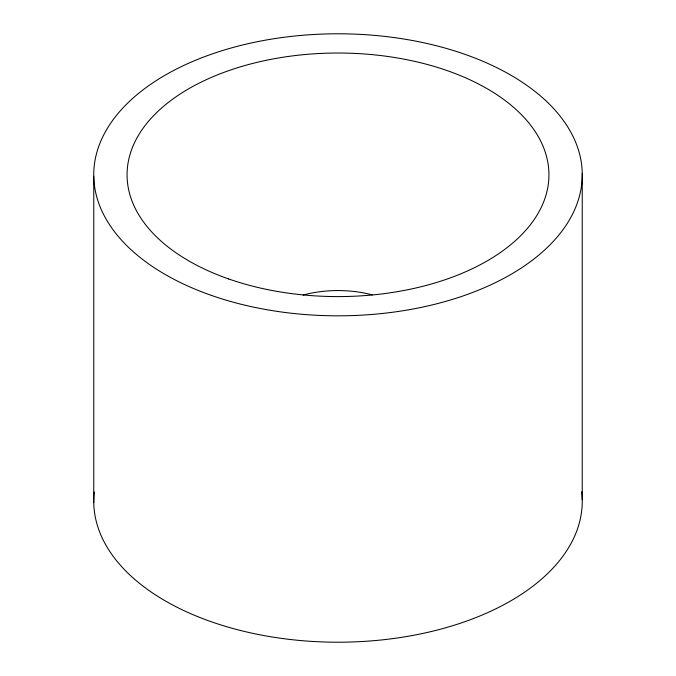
<?xml version="1.0" encoding="UTF-8"?>
<svg xmlns="http://www.w3.org/2000/svg" width="676" height="676" viewBox="0 0 676 676"><rect width="100%" height="100%" fill="white"/><g stroke="black" fill="none" stroke-linecap="round" stroke-linejoin="round"><path stroke-width="1.01" d="M582.239 173.352L582.239 499.733M93.761 176.267L93.761 502.648M303.093 295.049A82.176 47.438 0 0 1 372.282 294.888M581.706 491.765A244.256 141.014 0 0 1 338.228 642.208A244.256 141.014 0 0 1 94.268 492.027M211.444 295.42A244.256 141.014 0 0 0 582.197 177.78A244.256 141.014 0 0 0 220.359 51.224A244.256 141.014 0 0 0 211.444 295.42M228.708 278.968A210.937 121.781 0 0 0 548.887 177.374A210.937 121.781 0 0 0 236.406 68.082A210.937 121.781 0 0 0 228.708 278.968"/></g></svg>
